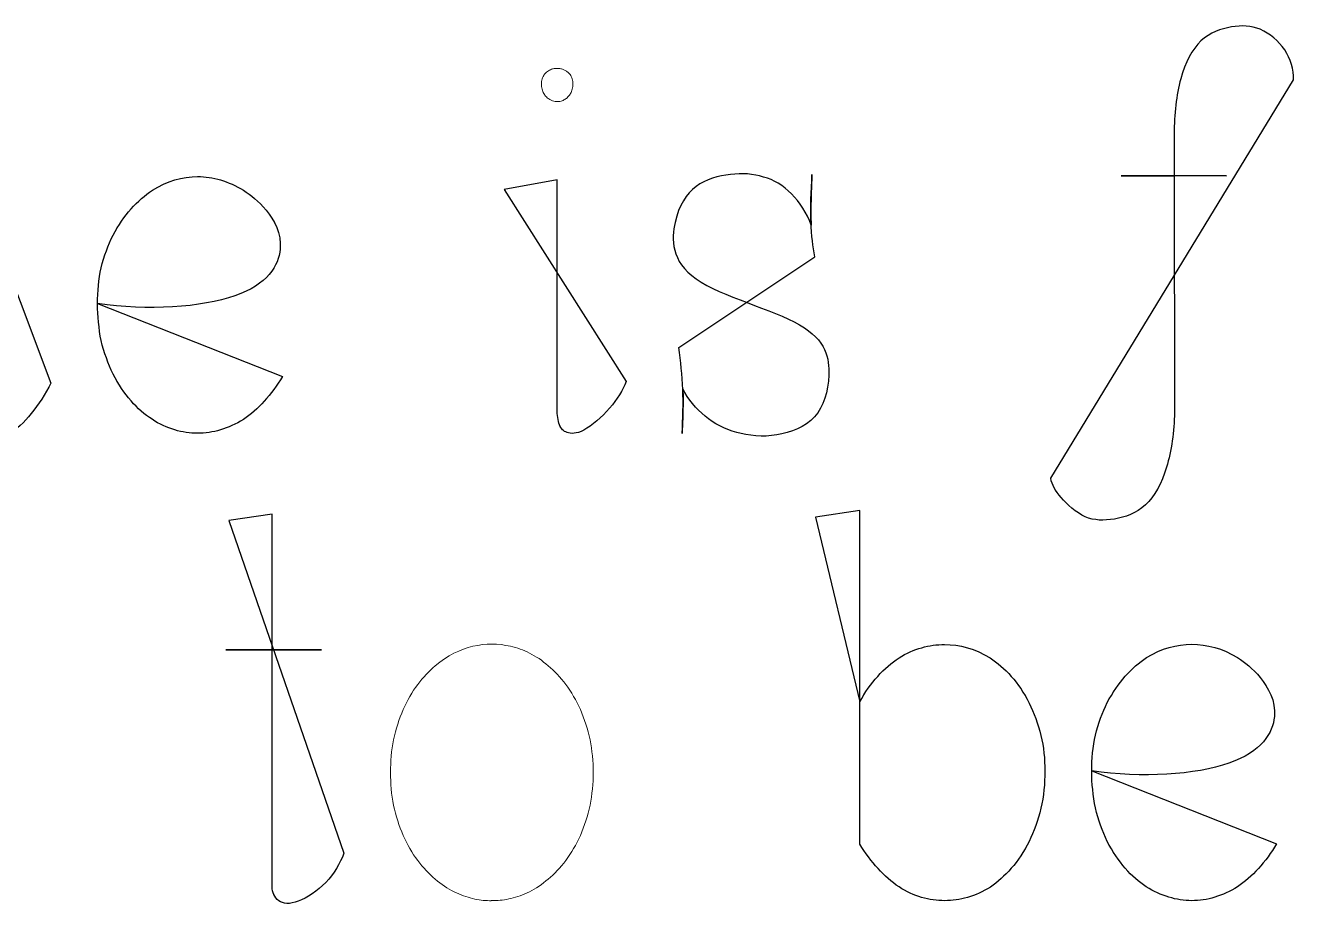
# Model space of a CAD drawing. Header units: centimetres. Extents: x -9.8 to 9.8, y -7.2 to 7.2.
# Drawn here: x -8.571 to -7.653, y 6.584 to 7.221 of the extents above; entities that cross this region are included whole.
import ezdxf

# ---------------------------------------------------------------- set-up
doc = ezdxf.new("R2010")
doc.units = ezdxf.units.CM
doc.header["$MEASUREMENT"] = 0
doc.layers.add('Layer 1', color=7, linetype='Continuous')

msp = doc.modelspace()

# ---------------------------------------------------------------- linework, layer by layer
at = {"layer": 'Layer 1', "color": 7}
for points, knots in [([(-7.82878, 6.89289), (-7.82783, 6.88794), (-7.82555, 6.88395), (-7.82116, 6.879), (-7.82116, 6.879), (-7.81698, 6.87384), (-7.8105, 6.86813), (-7.80383, 6.86508), (-7.80383, 6.86508), (-7.79716, 6.86222), (-7.79031, 6.86222), (-7.78269, 6.86336), (-7.78269, 6.86336), (-7.77488, 6.86471), (-7.76668, 6.86754), (-7.7602, 6.87365), (-7.7602, 6.87365), (-7.75353, 6.87955), (-7.74858, 6.88926), (-7.74496, 6.9009), (-7.74496, 6.9009), (-7.74134, 6.91273), (-7.73924, 6.9268), (-7.73924, 6.94072), (-7.73924, 6.94072), (-7.73924, 6.94072), (-7.73943, 7.1118), (-7.73943, 7.1118), (-7.73943, 7.1118), (-7.73943, 7.1118), (-7.77772, 7.1118), (-7.77772, 7.1118), (-7.77772, 7.1118), (-7.77772, 7.1118), (-7.70152, 7.1118), (-7.70152, 7.1118), (-7.70152, 7.1118), (-7.70152, 7.1118), (-7.73943, 7.11199), (-7.73943, 7.11199), (-7.73943, 7.11199), (-7.73943, 7.11199), (-7.73943, 7.14207), (-7.73943, 7.14207), (-7.73943, 7.14207), (-7.73943, 7.15617), (-7.7379, 7.17027), (-7.73467, 7.18189), (-7.73467, 7.18189), (-7.73123, 7.19372), (-7.72647, 7.20324), (-7.72001, 7.20933), (-7.72001, 7.20933), (-7.71353, 7.21542), (-7.70554, 7.21809), (-7.69792, 7.21944), (-7.69792, 7.21944), (-7.69049, 7.22058), (-7.68382, 7.22058), (-7.67715, 7.21772), (-7.67715, 7.21772), (-7.6703, 7.21468), (-7.66381, 7.20933), (-7.65942, 7.20285), (-7.65942, 7.20285), (-7.65503, 7.19618), (-7.65294, 7.18875), (-7.65294, 7.18113), (-7.65294, 7.18113), (-7.65294, 7.18113), (-7.82878, 6.89289), (-7.82878, 6.89289)], [0, 0, 0, 0, 0.052632, 0.052632, 0.052632, 0.052632, 0.105263, 0.105263, 0.105263, 0.105263, 0.157895, 0.157895, 0.157895, 0.157895, 0.210526, 0.210526, 0.210526, 0.210526, 0.263158, 0.263158, 0.263158, 0.263158, 0.315789, 0.315789, 0.315789, 0.315789, 0.368421, 0.368421, 0.368421, 0.368421, 0.421053, 0.421053, 0.421053, 0.421053, 0.473684, 0.473684, 0.473684, 0.473684, 0.526316, 0.526316, 0.526316, 0.526316, 0.578947, 0.578947, 0.578947, 0.578947, 0.631579, 0.631579, 0.631579, 0.631579, 0.684211, 0.684211, 0.684211, 0.684211, 0.736842, 0.736842, 0.736842, 0.736842, 0.789474, 0.789474, 0.789474, 0.789474, 0.842105, 0.842105, 0.842105, 0.842105, 0.894737, 0.894737, 0.894737, 0.894737, 1, 1, 1, 1]), ([(-8.64224, 7.19999), (-8.64224, 7.19999), (-8.60261, 7.20684), (-8.60261, 7.20684), (-8.60261, 7.20684), (-8.60261, 7.20684), (-8.60242, 6.9371), (-8.60242, 6.9371), (-8.60242, 6.9371), (-8.60242, 6.9331), (-8.60165, 6.92853), (-8.59784, 6.92607), (-8.59784, 6.92607), (-8.59422, 6.92358), (-8.58871, 6.92303), (-8.58297, 6.92551), (-8.58297, 6.92551), (-8.57725, 6.928), (-8.57191, 6.93332), (-8.56659, 6.9398), (-8.56659, 6.9398), (-8.56143, 6.94628), (-8.55648, 6.95372), (-8.55249, 6.96171), (-8.55249, 6.96171), (-8.55249, 6.96171), (-8.64224, 7.19999), (-8.64224, 7.19999)], [0, 0, 0, 0, 0.125, 0.125, 0.125, 0.125, 0.25, 0.25, 0.25, 0.25, 0.375, 0.375, 0.375, 0.375, 0.5, 0.5, 0.5, 0.5, 0.625, 0.625, 0.625, 0.625, 0.75, 0.75, 0.75, 0.75, 1, 1, 1, 1]), ([(-8.5186, 7.01938), (-8.48259, 7.01385), (-8.44317, 7.01652), (-8.41935, 7.02491), (-8.41935, 7.02491), (-8.39554, 7.03311), (-8.38755, 7.04682), (-8.38657, 7.05862), (-8.38657, 7.05862), (-8.38525, 7.07024), (-8.39096, 7.07976), (-8.39668, 7.0868), (-8.39668, 7.0868), (-8.40221, 7.09365), (-8.40774, 7.09786), (-8.41306, 7.10127), (-8.41306, 7.10127), (-8.42409, 7.10794), (-8.43515, 7.11117), (-8.44621, 7.11117), (-8.44621, 7.11117), (-8.45706, 7.11117), (-8.4683, 7.10794), (-8.47899, 7.10127), (-8.47899, 7.10127), (-8.48452, 7.09765), (-8.48947, 7.09328), (-8.49442, 7.08775), (-8.49442, 7.08775), (-8.49918, 7.08241), (-8.50357, 7.07595), (-8.50738, 7.06889), (-8.50738, 7.06889), (-8.511, 7.06167), (-8.51386, 7.05365), (-8.51614, 7.04508), (-8.51614, 7.04508), (-8.51786, 7.03688), (-8.51863, 7.02812), (-8.51863, 7.01918), (-8.51863, 7.01918), (-8.51863, 7.01024), (-8.51768, 7.00127), (-8.51614, 6.99251), (-8.51614, 6.99251), (-8.51386, 6.98394), (-8.51101, 6.97574), (-8.50738, 6.96833), (-8.50738, 6.96833), (-8.50357, 6.9609), (-8.49918, 6.95441), (-8.49442, 6.94891), (-8.49442, 6.94891), (-8.48966, 6.94338), (-8.48452, 6.93899), (-8.47918, 6.93557), (-8.47918, 6.93557), (-8.47405, 6.93195), (-8.46833, 6.92967), (-8.4628, 6.92795), (-8.4628, 6.92795), (-8.45727, 6.92623), (-8.45174, 6.92546), (-8.44624, 6.92546), (-8.44624, 6.92546), (-8.43521, 6.92546), (-8.42415, 6.92869), (-8.41309, 6.93554), (-8.41309, 6.93554), (-8.40775, 6.93898), (-8.4028, 6.94353), (-8.39804, 6.94869), (-8.39804, 6.94869), (-8.39328, 6.95403), (-8.3887, 6.96012), (-8.38489, 6.9666), (-8.38489, 6.9666), (-8.38489, 6.9666), (-8.5186, 7.01938), (-8.5186, 7.01938)], [0, 0, 0, 0, 0.047619, 0.047619, 0.047619, 0.047619, 0.095238, 0.095238, 0.095238, 0.095238, 0.142857, 0.142857, 0.142857, 0.142857, 0.190476, 0.190476, 0.190476, 0.190476, 0.238095, 0.238095, 0.238095, 0.238095, 0.285714, 0.285714, 0.285714, 0.285714, 0.333333, 0.333333, 0.333333, 0.333333, 0.380952, 0.380952, 0.380952, 0.380952, 0.428571, 0.428571, 0.428571, 0.428571, 0.47619, 0.47619, 0.47619, 0.47619, 0.52381, 0.52381, 0.52381, 0.52381, 0.571429, 0.571429, 0.571429, 0.571429, 0.619048, 0.619048, 0.619048, 0.619048, 0.666667, 0.666667, 0.666667, 0.666667, 0.714286, 0.714286, 0.714286, 0.714286, 0.761905, 0.761905, 0.761905, 0.761905, 0.809524, 0.809524, 0.809524, 0.809524, 0.857143, 0.857143, 0.857143, 0.857143, 0.904762, 0.904762, 0.904762, 0.904762, 1, 1, 1, 1]), ([(-8.22447, 7.10188), (-8.22447, 7.10188), (-8.186, 7.10873), (-8.186, 7.10873), (-8.186, 7.10873), (-8.186, 7.10873), (-8.186, 6.94299), (-8.186, 6.94299), (-8.186, 6.94299), (-8.186, 6.93881), (-8.18544, 6.9346), (-8.18428, 6.93156), (-8.18428, 6.93156), (-8.18312, 6.92852), (-8.18142, 6.92698), (-8.17875, 6.92603), (-8.17875, 6.92603), (-8.17608, 6.92508), (-8.17208, 6.92489), (-8.16674, 6.92775), (-8.16674, 6.92775), (-8.16102, 6.931), (-8.15359, 6.93728), (-8.14806, 6.94357), (-8.14806, 6.94357), (-8.14253, 6.95005), (-8.13853, 6.95632), (-8.13607, 6.96299), (-8.13607, 6.96299), (-8.13607, 6.96299), (-8.22447, 7.10188), (-8.22447, 7.10188)], [0, 0, 0, 0, 0.111111, 0.111111, 0.111111, 0.111111, 0.222222, 0.222222, 0.222222, 0.222222, 0.333333, 0.333333, 0.333333, 0.333333, 0.444444, 0.444444, 0.444444, 0.444444, 0.555556, 0.555556, 0.555556, 0.555556, 0.666667, 0.666667, 0.666667, 0.666667, 0.777778, 0.777778, 0.777778, 0.777778, 1, 1, 1, 1]), ([(-8.09797, 6.98758), (-8.09665, 6.97747), (-8.09548, 6.96758), (-8.09511, 6.9571), (-8.09511, 6.9571), (-8.09453, 6.94699), (-8.09511, 6.93614), (-8.09548, 6.9253), (-8.09548, 6.9253), (-8.09529, 6.93273), (-8.0949, 6.93996), (-8.0949, 6.9453), (-8.0949, 6.9453), (-8.09471, 6.95083), (-8.0949, 6.95424), (-8.09509, 6.95768), (-8.09509, 6.95768), (-8.09109, 6.95006), (-8.08538, 6.94321), (-8.0789, 6.93786), (-8.0789, 6.93786), (-8.07223, 6.93233), (-8.0648, 6.92852), (-8.05604, 6.92606), (-8.05604, 6.92606), (-8.04747, 6.92378), (-8.03718, 6.92244), (-8.02709, 6.92434), (-8.02709, 6.92434), (-8.01698, 6.92587), (-8.00651, 6.92987), (-7.99965, 6.9373), (-7.99965, 6.9373), (-7.99298, 6.94492), (-7.98994, 6.95558), (-7.98936, 6.96759), (-7.98936, 6.96759), (-7.98899, 6.9796), (-7.99108, 6.99273), (-8.0105, 7.00397), (-8.0105, 7.00397), (-8.03011, 7.01521), (-8.06707, 7.02434), (-8.08538, 7.03712), (-8.08538, 7.03712), (-8.10369, 7.0499), (-8.10348, 7.06607), (-8.10062, 7.07808), (-8.10062, 7.07808), (-8.09776, 7.09046), (-8.09263, 7.09866), (-8.08538, 7.10398), (-8.08538, 7.10398), (-8.07853, 7.1093), (-8.06919, 7.11179), (-8.06061, 7.11274), (-8.06061, 7.11274), (-8.05204, 7.11369), (-8.04405, 7.11332), (-8.03661, 7.11083), (-8.03661, 7.11083), (-8.02918, 7.10892), (-8.02232, 7.10474), (-8.01642, 7.09863), (-8.01642, 7.09863), (-8.01052, 7.09273), (-8.00539, 7.08471), (-8.00213, 7.07614), (-8.00213, 7.07614), (-8.00232, 7.07958), (-8.0025, 7.08281), (-8.00232, 7.08889), (-8.00232, 7.08889), (-8.00232, 7.09498), (-8.00195, 7.10394), (-8.00155, 7.1127), (-8.00155, 7.1127), (-8.00211, 7.1005), (-8.00269, 7.08831), (-8.00232, 7.07841), (-8.00232, 7.07841), (-8.00195, 7.0683), (-8.00079, 7.06068), (-7.99946, 7.05306), (-7.99946, 7.05306), (-7.99946, 7.05306), (-8.09797, 6.98758), (-8.09797, 6.98758)], [0, 0, 0, 0, 0.043478, 0.043478, 0.043478, 0.043478, 0.086957, 0.086957, 0.086957, 0.086957, 0.130435, 0.130435, 0.130435, 0.130435, 0.173913, 0.173913, 0.173913, 0.173913, 0.217391, 0.217391, 0.217391, 0.217391, 0.26087, 0.26087, 0.26087, 0.26087, 0.304348, 0.304348, 0.304348, 0.304348, 0.347826, 0.347826, 0.347826, 0.347826, 0.391304, 0.391304, 0.391304, 0.391304, 0.434783, 0.434783, 0.434783, 0.434783, 0.478261, 0.478261, 0.478261, 0.478261, 0.521739, 0.521739, 0.521739, 0.521739, 0.565217, 0.565217, 0.565217, 0.565217, 0.608696, 0.608696, 0.608696, 0.608696, 0.652174, 0.652174, 0.652174, 0.652174, 0.695652, 0.695652, 0.695652, 0.695652, 0.73913, 0.73913, 0.73913, 0.73913, 0.782609, 0.782609, 0.782609, 0.782609, 0.826087, 0.826087, 0.826087, 0.826087, 0.869565, 0.869565, 0.869565, 0.869565, 0.913043, 0.913043, 0.913043, 0.913043, 1, 1, 1, 1]), ([(-8.22447, 7.10188), (-8.22447, 7.10188), (-8.22447, 7.10188), (-8.22447, 7.10188), (-8.22447, 7.10188), (-8.22447, 7.10188), (-8.22447, 7.10188), (-8.22447, 7.10188)], [0, 0, 0, 0, 0.333333, 0.333333, 0.333333, 0.333333, 1, 1, 1, 1]), ([(-8.5186, 7.01938), (-8.5186, 7.01938), (-8.5186, 7.01938), (-8.5186, 7.01938), (-8.5186, 7.01938), (-8.5186, 7.01938), (-8.5186, 7.01938), (-8.5186, 7.01938)], [0, 0, 0, 0, 0.333333, 0.333333, 0.333333, 0.333333, 1, 1, 1, 1]), ([(-8.09797, 6.98758), (-8.09797, 6.98758), (-8.09797, 6.98758), (-8.09797, 6.98758), (-8.09797, 6.98758), (-8.09797, 6.98758), (-8.09797, 6.98758), (-8.09797, 6.98758)], [0, 0, 0, 0, 0.333333, 0.333333, 0.333333, 0.333333, 1, 1, 1, 1]), ([(-7.82878, 6.89289), (-7.82878, 6.89289), (-7.82878, 6.89289), (-7.82878, 6.89289), (-7.82878, 6.89289), (-7.82878, 6.89289), (-7.82878, 6.89289), (-7.82878, 6.89289)], [0, 0, 0, 0, 0.333333, 0.333333, 0.333333, 0.333333, 1, 1, 1, 1]), ([(-8.42354, 6.86241), (-8.42354, 6.86241), (-8.39229, 6.86699), (-8.39229, 6.86699), (-8.39229, 6.86699), (-8.39229, 6.86699), (-8.39229, 6.76888), (-8.39229, 6.76888), (-8.39229, 6.76888), (-8.39229, 6.76888), (-8.35647, 6.76888), (-8.35647, 6.76888), (-8.35647, 6.76888), (-8.35647, 6.76888), (-8.42582, 6.76888), (-8.42582, 6.76888), (-8.42582, 6.76888), (-8.42582, 6.76888), (-8.39229, 6.76888), (-8.39229, 6.76888), (-8.39229, 6.76888), (-8.39229, 6.76888), (-8.39229, 6.59724), (-8.39229, 6.59724), (-8.39229, 6.59724), (-8.39229, 6.59343), (-8.39076, 6.58962), (-8.38753, 6.58732), (-8.38753, 6.58732), (-8.3843, 6.58504), (-8.37954, 6.58446), (-8.37343, 6.58695), (-8.37343, 6.58695), (-8.36713, 6.58923), (-8.35951, 6.59438), (-8.35343, 6.60047), (-8.35343, 6.60047), (-8.34734, 6.60677), (-8.34332, 6.61399), (-8.34028, 6.6218), (-8.34028, 6.6218), (-8.34028, 6.6218), (-8.42354, 6.86241), (-8.42354, 6.86241)], [0, 0, 0, 0, 0.083333, 0.083333, 0.083333, 0.083333, 0.166667, 0.166667, 0.166667, 0.166667, 0.25, 0.25, 0.25, 0.25, 0.333333, 0.333333, 0.333333, 0.333333, 0.416667, 0.416667, 0.416667, 0.416667, 0.5, 0.5, 0.5, 0.5, 0.583333, 0.583333, 0.583333, 0.583333, 0.666667, 0.666667, 0.666667, 0.666667, 0.75, 0.75, 0.75, 0.75, 0.833333, 0.833333, 0.833333, 0.833333, 1, 1, 1, 1]), ([(-7.9991, 6.86489), (-7.9991, 6.86489), (-7.9669, 6.86965), (-7.9669, 6.86965), (-7.9669, 6.86965), (-7.9669, 6.86965), (-7.9669, 6.6283), (-7.9669, 6.6283), (-7.9669, 6.6283), (-7.96309, 6.62182), (-7.95851, 6.61573), (-7.95375, 6.61057), (-7.95375, 6.61057), (-7.94899, 6.60544), (-7.94404, 6.60086), (-7.93851, 6.59723), (-7.93851, 6.59723), (-7.92785, 6.59038), (-7.9166, 6.58731), (-7.90554, 6.58731), (-7.90554, 6.58731), (-7.90001, 6.58731), (-7.89451, 6.58808), (-7.88898, 6.58959), (-7.88898, 6.58959), (-7.88326, 6.59131), (-7.87795, 6.59377), (-7.87242, 6.59721), (-7.87242, 6.59721), (-7.86726, 6.60083), (-7.86213, 6.6052), (-7.85737, 6.61073), (-7.85737, 6.61073), (-7.85242, 6.61607), (-7.84822, 6.62274), (-7.84441, 6.63015), (-7.84441, 6.63015), (-7.84079, 6.6374), (-7.83793, 6.64558), (-7.83584, 6.65415), (-7.83584, 6.65415), (-7.83393, 6.66291), (-7.83298, 6.67185), (-7.83298, 6.68101), (-7.83298, 6.68101), (-7.83298, 6.68977), (-7.83393, 6.69855), (-7.83584, 6.70691), (-7.83584, 6.70691), (-7.83793, 6.71511), (-7.84079, 6.72329), (-7.84441, 6.73033), (-7.84441, 6.73033), (-7.84822, 6.73776), (-7.8524, 6.74425), (-7.85737, 6.74957), (-7.85737, 6.74957), (-7.86213, 6.7551), (-7.86727, 6.75947), (-7.87261, 6.76291), (-7.87261, 6.76291), (-7.88346, 6.76976), (-7.8947, 6.77262), (-7.90558, 6.77262), (-7.90558, 6.77262), (-7.91111, 6.77262), (-7.91664, 6.77204), (-7.92214, 6.77034), (-7.92214, 6.77034), (-7.92767, 6.76881), (-7.93317, 6.76634), (-7.93852, 6.76291), (-7.93852, 6.76291), (-7.94386, 6.75947), (-7.949, 6.7551), (-7.95395, 6.74957), (-7.95395, 6.74957), (-7.95871, 6.74444), (-7.96329, 6.73795), (-7.96691, 6.7311), (-7.96691, 6.7311), (-7.96691, 6.7311), (-7.9991, 6.86489), (-7.9991, 6.86489)], [0, 0, 0, 0, 0.045455, 0.045455, 0.045455, 0.045455, 0.090909, 0.090909, 0.090909, 0.090909, 0.136364, 0.136364, 0.136364, 0.136364, 0.181818, 0.181818, 0.181818, 0.181818, 0.227273, 0.227273, 0.227273, 0.227273, 0.272727, 0.272727, 0.272727, 0.272727, 0.318182, 0.318182, 0.318182, 0.318182, 0.363636, 0.363636, 0.363636, 0.363636, 0.409091, 0.409091, 0.409091, 0.409091, 0.454545, 0.454545, 0.454545, 0.454545, 0.5, 0.5, 0.5, 0.5, 0.545455, 0.545455, 0.545455, 0.545455, 0.590909, 0.590909, 0.590909, 0.590909, 0.636364, 0.636364, 0.636364, 0.636364, 0.681818, 0.681818, 0.681818, 0.681818, 0.727273, 0.727273, 0.727273, 0.727273, 0.772727, 0.772727, 0.772727, 0.772727, 0.818182, 0.818182, 0.818182, 0.818182, 0.863636, 0.863636, 0.863636, 0.863636, 0.909091, 0.909091, 0.909091, 0.909091, 1, 1, 1, 1]), ([(-8.42354, 6.86241), (-8.42354, 6.86241), (-8.42354, 6.86241), (-8.42354, 6.86241), (-8.42354, 6.86241), (-8.42354, 6.86241), (-8.42354, 6.86241), (-8.42354, 6.86241)], [0, 0, 0, 0, 0.333333, 0.333333, 0.333333, 0.333333, 1, 1, 1, 1]), ([(-7.9991, 6.86489), (-7.9991, 6.86489), (-7.9991, 6.86489), (-7.9991, 6.86489), (-7.9991, 6.86489), (-7.9991, 6.86489), (-7.9991, 6.86489), (-7.9991, 6.86489)], [0, 0, 0, 0, 0.333333, 0.333333, 0.333333, 0.333333, 1, 1, 1, 1]), ([(-7.79907, 6.68125), (-7.76306, 6.67572), (-7.72345, 6.67839), (-7.69982, 6.68678), (-7.69982, 6.68678), (-7.67601, 6.69498), (-7.66802, 6.70869), (-7.66685, 6.72049), (-7.66685, 6.72049), (-7.66571, 6.73211), (-7.67143, 6.74163), (-7.67714, 6.74869), (-7.67714, 6.74869), (-7.68267, 6.75554), (-7.6882, 6.75972), (-7.69352, 6.76316), (-7.69352, 6.76316), (-7.70458, 6.76983), (-7.71561, 6.77287), (-7.72667, 6.77287), (-7.72667, 6.77287), (-7.73752, 6.77287), (-7.74876, 6.76983), (-7.75943, 6.76316), (-7.75943, 6.76316), (-7.76477, 6.75954), (-7.76991, 6.75517), (-7.77486, 6.74964), (-7.77486, 6.74964), (-7.77962, 6.7443), (-7.78401, 6.73781), (-7.78782, 6.73059), (-7.78782, 6.73059), (-7.79144, 6.72355), (-7.7943, 6.71554), (-7.79639, 6.70696), (-7.79639, 6.70696), (-7.7983, 6.69876), (-7.79906, 6.69), (-7.79906, 6.68106), (-7.79906, 6.68106), (-7.79906, 6.67212), (-7.79811, 6.66315), (-7.79639, 6.65439), (-7.79639, 6.65439), (-7.7943, 6.64582), (-7.79144, 6.63762), (-7.78782, 6.63018), (-7.78782, 6.63018), (-7.78401, 6.62275), (-7.77962, 6.61626), (-7.77486, 6.61076), (-7.77486, 6.61076), (-7.7701, 6.60526), (-7.76496, 6.60084), (-7.75962, 6.59742), (-7.75962, 6.59742), (-7.75428, 6.5938), (-7.74877, 6.59152), (-7.74324, 6.5898), (-7.74324, 6.5898), (-7.73771, 6.58827), (-7.73218, 6.58731), (-7.72668, 6.58731), (-7.72668, 6.58731), (-7.71562, 6.58731), (-7.70438, 6.59056), (-7.69353, 6.59742), (-7.69353, 6.59742), (-7.68821, 6.60083), (-7.68324, 6.60541), (-7.67848, 6.61057), (-7.67848, 6.61057), (-7.67353, 6.61591), (-7.66914, 6.622), (-7.66533, 6.62848), (-7.66533, 6.62848), (-7.66533, 6.62848), (-7.79907, 6.68125), (-7.79907, 6.68125)], [0, 0, 0, 0, 0.047619, 0.047619, 0.047619, 0.047619, 0.095238, 0.095238, 0.095238, 0.095238, 0.142857, 0.142857, 0.142857, 0.142857, 0.190476, 0.190476, 0.190476, 0.190476, 0.238095, 0.238095, 0.238095, 0.238095, 0.285714, 0.285714, 0.285714, 0.285714, 0.333333, 0.333333, 0.333333, 0.333333, 0.380952, 0.380952, 0.380952, 0.380952, 0.428571, 0.428571, 0.428571, 0.428571, 0.47619, 0.47619, 0.47619, 0.47619, 0.52381, 0.52381, 0.52381, 0.52381, 0.571429, 0.571429, 0.571429, 0.571429, 0.619048, 0.619048, 0.619048, 0.619048, 0.666667, 0.666667, 0.666667, 0.666667, 0.714286, 0.714286, 0.714286, 0.714286, 0.761905, 0.761905, 0.761905, 0.761905, 0.809524, 0.809524, 0.809524, 0.809524, 0.857143, 0.857143, 0.857143, 0.857143, 0.904762, 0.904762, 0.904762, 0.904762, 1, 1, 1, 1]), ([(-7.79907, 6.68125), (-7.79907, 6.68125), (-7.79907, 6.68125), (-7.79907, 6.68125), (-7.79907, 6.68125), (-7.79907, 6.68125), (-7.79907, 6.68125), (-7.79907, 6.68125)], [0, 0, 0, 0, 0.333333, 0.333333, 0.333333, 0.333333, 1, 1, 1, 1])]:
    msp.add_open_spline(points, degree=3, knots=knots, dxfattribs=at)
at = {"layer": 'Layer 1', "color": 9, "lineweight": 0}
for points, knots in [([(-7.82878, 6.89289), (-7.82783, 6.88794), (-7.82555, 6.88395), (-7.82116, 6.879), (-7.82116, 6.879), (-7.81698, 6.87384), (-7.8105, 6.86813), (-7.80383, 6.86508), (-7.80383, 6.86508), (-7.79716, 6.86222), (-7.79031, 6.86222), (-7.78269, 6.86336), (-7.78269, 6.86336), (-7.77488, 6.86471), (-7.76668, 6.86754), (-7.7602, 6.87365), (-7.7602, 6.87365), (-7.75353, 6.87955), (-7.74858, 6.88926), (-7.74496, 6.9009), (-7.74496, 6.9009), (-7.74134, 6.91273), (-7.73924, 6.9268), (-7.73924, 6.94072), (-7.73924, 6.94072), (-7.73924, 6.94072), (-7.73943, 7.1118), (-7.73943, 7.1118), (-7.73943, 7.1118), (-7.73943, 7.1118), (-7.77772, 7.1118), (-7.77772, 7.1118), (-7.77772, 7.1118), (-7.77772, 7.1118), (-7.70152, 7.1118), (-7.70152, 7.1118), (-7.70152, 7.1118), (-7.70152, 7.1118), (-7.73943, 7.11199), (-7.73943, 7.11199), (-7.73943, 7.11199), (-7.73943, 7.11199), (-7.73943, 7.14207), (-7.73943, 7.14207), (-7.73943, 7.14207), (-7.73943, 7.15617), (-7.7379, 7.17027), (-7.73467, 7.18189), (-7.73467, 7.18189), (-7.73123, 7.19372), (-7.72647, 7.20324), (-7.72001, 7.20933), (-7.72001, 7.20933), (-7.71353, 7.21542), (-7.70554, 7.21809), (-7.69792, 7.21944), (-7.69792, 7.21944), (-7.69049, 7.22058), (-7.68382, 7.22058), (-7.67715, 7.21772), (-7.67715, 7.21772), (-7.6703, 7.21468), (-7.66381, 7.20933), (-7.65942, 7.20285), (-7.65942, 7.20285), (-7.65503, 7.19618), (-7.65294, 7.18875), (-7.65294, 7.18113)], [0, 0, 0, 0, 0.055556, 0.055556, 0.055556, 0.055556, 0.111111, 0.111111, 0.111111, 0.111111, 0.166667, 0.166667, 0.166667, 0.166667, 0.222222, 0.222222, 0.222222, 0.222222, 0.277778, 0.277778, 0.277778, 0.277778, 0.333333, 0.333333, 0.333333, 0.333333, 0.388889, 0.388889, 0.388889, 0.388889, 0.444444, 0.444444, 0.444444, 0.444444, 0.5, 0.5, 0.5, 0.5, 0.555556, 0.555556, 0.555556, 0.555556, 0.611111, 0.611111, 0.611111, 0.611111, 0.666667, 0.666667, 0.666667, 0.666667, 0.722222, 0.722222, 0.722222, 0.722222, 0.777778, 0.777778, 0.777778, 0.777778, 0.833333, 0.833333, 0.833333, 0.833333, 0.888889, 0.888889, 0.888889, 0.888889, 1, 1, 1, 1]), ([(-8.64224, 7.19999), (-8.64224, 7.19999), (-8.60261, 7.20684), (-8.60261, 7.20684), (-8.60261, 7.20684), (-8.60261, 7.20684), (-8.60242, 6.9371), (-8.60242, 6.9371), (-8.60242, 6.9371), (-8.60242, 6.9331), (-8.60165, 6.92853), (-8.59784, 6.92607), (-8.59784, 6.92607), (-8.59422, 6.92358), (-8.58871, 6.92303), (-8.58297, 6.92551), (-8.58297, 6.92551), (-8.57725, 6.928), (-8.57191, 6.93332), (-8.56659, 6.9398), (-8.56659, 6.9398), (-8.56143, 6.94628), (-8.55648, 6.95372), (-8.55249, 6.96171)], [0, 0, 0, 0, 0.142857, 0.142857, 0.142857, 0.142857, 0.285714, 0.285714, 0.285714, 0.285714, 0.428571, 0.428571, 0.428571, 0.428571, 0.571429, 0.571429, 0.571429, 0.571429, 0.714286, 0.714286, 0.714286, 0.714286, 1, 1, 1, 1]), ([(-8.5186, 7.01938), (-8.48259, 7.01385), (-8.44317, 7.01652), (-8.41935, 7.02491), (-8.41935, 7.02491), (-8.39554, 7.03311), (-8.38755, 7.04682), (-8.38657, 7.05862), (-8.38657, 7.05862), (-8.38525, 7.07024), (-8.39096, 7.07976), (-8.39668, 7.0868), (-8.39668, 7.0868), (-8.40221, 7.09365), (-8.40774, 7.09786), (-8.41306, 7.10127), (-8.41306, 7.10127), (-8.42409, 7.10794), (-8.43515, 7.11117), (-8.44621, 7.11117), (-8.44621, 7.11117), (-8.45706, 7.11117), (-8.4683, 7.10794), (-8.47899, 7.10127), (-8.47899, 7.10127), (-8.48452, 7.09765), (-8.48947, 7.09328), (-8.49442, 7.08775), (-8.49442, 7.08775), (-8.49918, 7.08241), (-8.50357, 7.07595), (-8.50738, 7.06889), (-8.50738, 7.06889), (-8.511, 7.06167), (-8.51386, 7.05365), (-8.51614, 7.04508), (-8.51614, 7.04508), (-8.51786, 7.03688), (-8.51863, 7.02812), (-8.51863, 7.01918), (-8.51863, 7.01918), (-8.51863, 7.01024), (-8.51768, 7.00127), (-8.51614, 6.99251), (-8.51614, 6.99251), (-8.51386, 6.98394), (-8.51101, 6.97574), (-8.50738, 6.96833), (-8.50738, 6.96833), (-8.50357, 6.9609), (-8.49918, 6.95441), (-8.49442, 6.94891), (-8.49442, 6.94891), (-8.48966, 6.94338), (-8.48452, 6.93899), (-8.47918, 6.93557), (-8.47918, 6.93557), (-8.47405, 6.93195), (-8.46833, 6.92967), (-8.4628, 6.92795), (-8.4628, 6.92795), (-8.45727, 6.92623), (-8.45174, 6.92546), (-8.44624, 6.92546), (-8.44624, 6.92546), (-8.43521, 6.92546), (-8.42415, 6.92869), (-8.41309, 6.93554), (-8.41309, 6.93554), (-8.40775, 6.93898), (-8.4028, 6.94353), (-8.39804, 6.94869), (-8.39804, 6.94869), (-8.39328, 6.95403), (-8.3887, 6.96012), (-8.38489, 6.9666)], [0, 0, 0, 0, 0.05, 0.05, 0.05, 0.05, 0.1, 0.1, 0.1, 0.1, 0.15, 0.15, 0.15, 0.15, 0.2, 0.2, 0.2, 0.2, 0.25, 0.25, 0.25, 0.25, 0.3, 0.3, 0.3, 0.3, 0.35, 0.35, 0.35, 0.35, 0.4, 0.4, 0.4, 0.4, 0.45, 0.45, 0.45, 0.45, 0.5, 0.5, 0.5, 0.5, 0.55, 0.55, 0.55, 0.55, 0.6, 0.6, 0.6, 0.6, 0.65, 0.65, 0.65, 0.65, 0.7, 0.7, 0.7, 0.7, 0.75, 0.75, 0.75, 0.75, 0.8, 0.8, 0.8, 0.8, 0.85, 0.85, 0.85, 0.85, 0.9, 0.9, 0.9, 0.9, 1, 1, 1, 1]), ([(-8.22447, 7.10188), (-8.22447, 7.10188), (-8.186, 7.10873), (-8.186, 7.10873), (-8.186, 7.10873), (-8.186, 7.10873), (-8.186, 6.94299), (-8.186, 6.94299), (-8.186, 6.94299), (-8.186, 6.93881), (-8.18544, 6.9346), (-8.18428, 6.93156), (-8.18428, 6.93156), (-8.18312, 6.92852), (-8.18142, 6.92698), (-8.17875, 6.92603), (-8.17875, 6.92603), (-8.17608, 6.92508), (-8.17208, 6.92489), (-8.16674, 6.92775), (-8.16674, 6.92775), (-8.16102, 6.931), (-8.15359, 6.93728), (-8.14806, 6.94357), (-8.14806, 6.94357), (-8.14253, 6.95005), (-8.13853, 6.95632), (-8.13607, 6.96299)], [0, 0, 0, 0, 0.125, 0.125, 0.125, 0.125, 0.25, 0.25, 0.25, 0.25, 0.375, 0.375, 0.375, 0.375, 0.5, 0.5, 0.5, 0.5, 0.625, 0.625, 0.625, 0.625, 0.75, 0.75, 0.75, 0.75, 1, 1, 1, 1]), ([(-8.09797, 6.98758), (-8.09665, 6.97747), (-8.09548, 6.96758), (-8.09511, 6.9571), (-8.09511, 6.9571), (-8.09453, 6.94699), (-8.09511, 6.93614), (-8.09548, 6.9253), (-8.09548, 6.9253), (-8.09529, 6.93273), (-8.0949, 6.93996), (-8.0949, 6.9453), (-8.0949, 6.9453), (-8.09471, 6.95083), (-8.0949, 6.95424), (-8.09509, 6.95768), (-8.09509, 6.95768), (-8.09109, 6.95006), (-8.08538, 6.94321), (-8.0789, 6.93786), (-8.0789, 6.93786), (-8.07223, 6.93233), (-8.0648, 6.92852), (-8.05604, 6.92606), (-8.05604, 6.92606), (-8.04747, 6.92378), (-8.03718, 6.92244), (-8.02709, 6.92434), (-8.02709, 6.92434), (-8.01698, 6.92587), (-8.00651, 6.92987), (-7.99965, 6.9373), (-7.99965, 6.9373), (-7.99298, 6.94492), (-7.98994, 6.95558), (-7.98936, 6.96759), (-7.98936, 6.96759), (-7.98899, 6.9796), (-7.99108, 6.99273), (-8.0105, 7.00397), (-8.0105, 7.00397), (-8.03011, 7.01521), (-8.06707, 7.02434), (-8.08538, 7.03712), (-8.08538, 7.03712), (-8.10369, 7.0499), (-8.10348, 7.06607), (-8.10062, 7.07808), (-8.10062, 7.07808), (-8.09776, 7.09046), (-8.09263, 7.09866), (-8.08538, 7.10398), (-8.08538, 7.10398), (-8.07853, 7.1093), (-8.06919, 7.11179), (-8.06061, 7.11274), (-8.06061, 7.11274), (-8.05204, 7.11369), (-8.04405, 7.11332), (-8.03661, 7.11083), (-8.03661, 7.11083), (-8.02918, 7.10892), (-8.02232, 7.10474), (-8.01642, 7.09863), (-8.01642, 7.09863), (-8.01052, 7.09273), (-8.00539, 7.08471), (-8.00213, 7.07614), (-8.00213, 7.07614), (-8.00232, 7.07958), (-8.0025, 7.08281), (-8.00232, 7.08889), (-8.00232, 7.08889), (-8.00232, 7.09498), (-8.00195, 7.10394), (-8.00155, 7.1127), (-8.00155, 7.1127), (-8.00211, 7.1005), (-8.00269, 7.08831), (-8.00232, 7.07841), (-8.00232, 7.07841), (-8.00195, 7.0683), (-8.00079, 7.06068), (-7.99946, 7.05306)], [0, 0, 0, 0, 0.045455, 0.045455, 0.045455, 0.045455, 0.090909, 0.090909, 0.090909, 0.090909, 0.136364, 0.136364, 0.136364, 0.136364, 0.181818, 0.181818, 0.181818, 0.181818, 0.227273, 0.227273, 0.227273, 0.227273, 0.272727, 0.272727, 0.272727, 0.272727, 0.318182, 0.318182, 0.318182, 0.318182, 0.363636, 0.363636, 0.363636, 0.363636, 0.409091, 0.409091, 0.409091, 0.409091, 0.454545, 0.454545, 0.454545, 0.454545, 0.5, 0.5, 0.5, 0.5, 0.545455, 0.545455, 0.545455, 0.545455, 0.590909, 0.590909, 0.590909, 0.590909, 0.636364, 0.636364, 0.636364, 0.636364, 0.681818, 0.681818, 0.681818, 0.681818, 0.727273, 0.727273, 0.727273, 0.727273, 0.772727, 0.772727, 0.772727, 0.772727, 0.818182, 0.818182, 0.818182, 0.818182, 0.863636, 0.863636, 0.863636, 0.863636, 0.909091, 0.909091, 0.909091, 0.909091, 1, 1, 1, 1]), ([(-8.22447, 7.10188), (-8.22447, 7.10188), (-8.22447, 7.10188), (-8.22447, 7.10188), (-8.22447, 7.10188), (-8.22447, 7.10188), (-8.22447, 7.10188), (-8.22447, 7.10188)], [0, 0, 0, 0, 0.333333, 0.333333, 0.333333, 0.333333, 1, 1, 1, 1]), ([(-8.5186, 7.01938), (-8.5186, 7.01938), (-8.5186, 7.01938), (-8.5186, 7.01938), (-8.5186, 7.01938), (-8.5186, 7.01938), (-8.5186, 7.01938), (-8.5186, 7.01938)], [0, 0, 0, 0, 0.333333, 0.333333, 0.333333, 0.333333, 1, 1, 1, 1]), ([(-8.09797, 6.98758), (-8.09797, 6.98758), (-8.09797, 6.98758), (-8.09797, 6.98758), (-8.09797, 6.98758), (-8.09797, 6.98758), (-8.09797, 6.98758), (-8.09797, 6.98758)], [0, 0, 0, 0, 0.333333, 0.333333, 0.333333, 0.333333, 1, 1, 1, 1]), ([(-7.82878, 6.89289), (-7.82878, 6.89289), (-7.82878, 6.89289), (-7.82878, 6.89289), (-7.82878, 6.89289), (-7.82878, 6.89289), (-7.82878, 6.89289), (-7.82878, 6.89289)], [0, 0, 0, 0, 0.333333, 0.333333, 0.333333, 0.333333, 1, 1, 1, 1]), ([(-8.42354, 6.86241), (-8.42354, 6.86241), (-8.39229, 6.86699), (-8.39229, 6.86699), (-8.39229, 6.86699), (-8.39229, 6.86699), (-8.39229, 6.76888), (-8.39229, 6.76888), (-8.39229, 6.76888), (-8.39229, 6.76888), (-8.35647, 6.76888), (-8.35647, 6.76888), (-8.35647, 6.76888), (-8.35647, 6.76888), (-8.42582, 6.76888), (-8.42582, 6.76888), (-8.42582, 6.76888), (-8.42582, 6.76888), (-8.39229, 6.76888), (-8.39229, 6.76888), (-8.39229, 6.76888), (-8.39229, 6.76888), (-8.39229, 6.59724), (-8.39229, 6.59724), (-8.39229, 6.59724), (-8.39229, 6.59343), (-8.39076, 6.58962), (-8.38753, 6.58732), (-8.38753, 6.58732), (-8.3843, 6.58504), (-8.37954, 6.58446), (-8.37343, 6.58695), (-8.37343, 6.58695), (-8.36713, 6.58923), (-8.35951, 6.59438), (-8.35343, 6.60047), (-8.35343, 6.60047), (-8.34734, 6.60677), (-8.34332, 6.61399), (-8.34028, 6.6218)], [0, 0, 0, 0, 0.090909, 0.090909, 0.090909, 0.090909, 0.181818, 0.181818, 0.181818, 0.181818, 0.272727, 0.272727, 0.272727, 0.272727, 0.363636, 0.363636, 0.363636, 0.363636, 0.454545, 0.454545, 0.454545, 0.454545, 0.545455, 0.545455, 0.545455, 0.545455, 0.636364, 0.636364, 0.636364, 0.636364, 0.727273, 0.727273, 0.727273, 0.727273, 0.818182, 0.818182, 0.818182, 0.818182, 1, 1, 1, 1]), ([(-7.9991, 6.86489), (-7.9991, 6.86489), (-7.9669, 6.86965), (-7.9669, 6.86965), (-7.9669, 6.86965), (-7.9669, 6.86965), (-7.9669, 6.6283), (-7.9669, 6.6283), (-7.9669, 6.6283), (-7.96309, 6.62182), (-7.95851, 6.61573), (-7.95375, 6.61057), (-7.95375, 6.61057), (-7.94899, 6.60544), (-7.94404, 6.60086), (-7.93851, 6.59723), (-7.93851, 6.59723), (-7.92785, 6.59038), (-7.9166, 6.58731), (-7.90554, 6.58731), (-7.90554, 6.58731), (-7.90001, 6.58731), (-7.89451, 6.58808), (-7.88898, 6.58959), (-7.88898, 6.58959), (-7.88326, 6.59131), (-7.87795, 6.59377), (-7.87242, 6.59721), (-7.87242, 6.59721), (-7.86726, 6.60083), (-7.86213, 6.6052), (-7.85737, 6.61073), (-7.85737, 6.61073), (-7.85242, 6.61607), (-7.84822, 6.62274), (-7.84441, 6.63015), (-7.84441, 6.63015), (-7.84079, 6.6374), (-7.83793, 6.64558), (-7.83584, 6.65415), (-7.83584, 6.65415), (-7.83393, 6.66291), (-7.83298, 6.67185), (-7.83298, 6.68101), (-7.83298, 6.68101), (-7.83298, 6.68977), (-7.83393, 6.69855), (-7.83584, 6.70691), (-7.83584, 6.70691), (-7.83793, 6.71511), (-7.84079, 6.72329), (-7.84441, 6.73033), (-7.84441, 6.73033), (-7.84822, 6.73776), (-7.8524, 6.74425), (-7.85737, 6.74957), (-7.85737, 6.74957), (-7.86213, 6.7551), (-7.86727, 6.75947), (-7.87261, 6.76291), (-7.87261, 6.76291), (-7.88346, 6.76976), (-7.8947, 6.77262), (-7.90558, 6.77262), (-7.90558, 6.77262), (-7.91111, 6.77262), (-7.91664, 6.77204), (-7.92214, 6.77034), (-7.92214, 6.77034), (-7.92767, 6.76881), (-7.93317, 6.76634), (-7.93852, 6.76291), (-7.93852, 6.76291), (-7.94386, 6.75947), (-7.949, 6.7551), (-7.95395, 6.74957), (-7.95395, 6.74957), (-7.95871, 6.74444), (-7.96329, 6.73795), (-7.96691, 6.7311)], [0, 0, 0, 0, 0.047619, 0.047619, 0.047619, 0.047619, 0.095238, 0.095238, 0.095238, 0.095238, 0.142857, 0.142857, 0.142857, 0.142857, 0.190476, 0.190476, 0.190476, 0.190476, 0.238095, 0.238095, 0.238095, 0.238095, 0.285714, 0.285714, 0.285714, 0.285714, 0.333333, 0.333333, 0.333333, 0.333333, 0.380952, 0.380952, 0.380952, 0.380952, 0.428571, 0.428571, 0.428571, 0.428571, 0.47619, 0.47619, 0.47619, 0.47619, 0.52381, 0.52381, 0.52381, 0.52381, 0.571429, 0.571429, 0.571429, 0.571429, 0.619048, 0.619048, 0.619048, 0.619048, 0.666667, 0.666667, 0.666667, 0.666667, 0.714286, 0.714286, 0.714286, 0.714286, 0.761905, 0.761905, 0.761905, 0.761905, 0.809524, 0.809524, 0.809524, 0.809524, 0.857143, 0.857143, 0.857143, 0.857143, 0.904762, 0.904762, 0.904762, 0.904762, 1, 1, 1, 1]), ([(-8.42354, 6.86241), (-8.42354, 6.86241), (-8.42354, 6.86241), (-8.42354, 6.86241), (-8.42354, 6.86241), (-8.42354, 6.86241), (-8.42354, 6.86241), (-8.42354, 6.86241)], [0, 0, 0, 0, 0.333333, 0.333333, 0.333333, 0.333333, 1, 1, 1, 1]), ([(-7.9991, 6.86489), (-7.9991, 6.86489), (-7.9991, 6.86489), (-7.9991, 6.86489), (-7.9991, 6.86489), (-7.9991, 6.86489), (-7.9991, 6.86489), (-7.9991, 6.86489)], [0, 0, 0, 0, 0.333333, 0.333333, 0.333333, 0.333333, 1, 1, 1, 1]), ([(-7.79907, 6.68125), (-7.76306, 6.67572), (-7.72345, 6.67839), (-7.69982, 6.68678), (-7.69982, 6.68678), (-7.67601, 6.69498), (-7.66802, 6.70869), (-7.66685, 6.72049), (-7.66685, 6.72049), (-7.66571, 6.73211), (-7.67143, 6.74163), (-7.67714, 6.74869), (-7.67714, 6.74869), (-7.68267, 6.75554), (-7.6882, 6.75972), (-7.69352, 6.76316), (-7.69352, 6.76316), (-7.70458, 6.76983), (-7.71561, 6.77287), (-7.72667, 6.77287), (-7.72667, 6.77287), (-7.73752, 6.77287), (-7.74876, 6.76983), (-7.75943, 6.76316), (-7.75943, 6.76316), (-7.76477, 6.75954), (-7.76991, 6.75517), (-7.77486, 6.74964), (-7.77486, 6.74964), (-7.77962, 6.7443), (-7.78401, 6.73781), (-7.78782, 6.73059), (-7.78782, 6.73059), (-7.79144, 6.72355), (-7.7943, 6.71554), (-7.79639, 6.70696), (-7.79639, 6.70696), (-7.7983, 6.69876), (-7.79906, 6.69), (-7.79906, 6.68106), (-7.79906, 6.68106), (-7.79906, 6.67212), (-7.79811, 6.66315), (-7.79639, 6.65439), (-7.79639, 6.65439), (-7.7943, 6.64582), (-7.79144, 6.63762), (-7.78782, 6.63018), (-7.78782, 6.63018), (-7.78401, 6.62275), (-7.77962, 6.61626), (-7.77486, 6.61076), (-7.77486, 6.61076), (-7.7701, 6.60526), (-7.76496, 6.60084), (-7.75962, 6.59742), (-7.75962, 6.59742), (-7.75428, 6.5938), (-7.74877, 6.59152), (-7.74324, 6.5898), (-7.74324, 6.5898), (-7.73771, 6.58827), (-7.73218, 6.58731), (-7.72668, 6.58731), (-7.72668, 6.58731), (-7.71562, 6.58731), (-7.70438, 6.59056), (-7.69353, 6.59742), (-7.69353, 6.59742), (-7.68821, 6.60083), (-7.68324, 6.60541), (-7.67848, 6.61057), (-7.67848, 6.61057), (-7.67353, 6.61591), (-7.66914, 6.622), (-7.66533, 6.62848)], [0, 0, 0, 0, 0.05, 0.05, 0.05, 0.05, 0.1, 0.1, 0.1, 0.1, 0.15, 0.15, 0.15, 0.15, 0.2, 0.2, 0.2, 0.2, 0.25, 0.25, 0.25, 0.25, 0.3, 0.3, 0.3, 0.3, 0.35, 0.35, 0.35, 0.35, 0.4, 0.4, 0.4, 0.4, 0.45, 0.45, 0.45, 0.45, 0.5, 0.5, 0.5, 0.5, 0.55, 0.55, 0.55, 0.55, 0.6, 0.6, 0.6, 0.6, 0.65, 0.65, 0.65, 0.65, 0.7, 0.7, 0.7, 0.7, 0.75, 0.75, 0.75, 0.75, 0.8, 0.8, 0.8, 0.8, 0.85, 0.85, 0.85, 0.85, 0.9, 0.9, 0.9, 0.9, 1, 1, 1, 1]), ([(-7.79907, 6.68125), (-7.79907, 6.68125), (-7.79907, 6.68125), (-7.79907, 6.68125), (-7.79907, 6.68125), (-7.79907, 6.68125), (-7.79907, 6.68125), (-7.79907, 6.68125)], [0, 0, 0, 0, 0.333333, 0.333333, 0.333333, 0.333333, 1, 1, 1, 1])]:
    msp.add_open_spline(points, degree=3, knots=knots, dxfattribs=at)
at = {"layer": 'Layer 1', "color": 7, "lineweight": 0}
for points, knots in [([(-8.18999, 7.18893), (-8.18922, 7.18912), (-8.18846, 7.1893), (-8.1875, 7.18949), (-8.1875, 7.18949), (-8.18673, 7.18949), (-8.18597, 7.18949), (-8.18483, 7.18949), (-8.18483, 7.18949), (-8.18388, 7.1893), (-8.18292, 7.18912), (-8.18216, 7.18893), (-8.18216, 7.18893), (-8.18007, 7.18816), (-8.17816, 7.18684), (-8.17663, 7.18512), (-8.17663, 7.18512), (-8.17607, 7.18398), (-8.17549, 7.18303), (-8.1751, 7.18187), (-8.1751, 7.18187), (-8.17473, 7.18073), (-8.17454, 7.17938), (-8.17454, 7.17806), (-8.17454, 7.17806), (-8.17454, 7.17692), (-8.17473, 7.17557), (-8.1751, 7.17444), (-8.1751, 7.17444), (-8.17529, 7.1733), (-8.17568, 7.17216), (-8.17624, 7.1714), (-8.17624, 7.1714), (-8.17682, 7.17045), (-8.17738, 7.16949), (-8.17833, 7.16891), (-8.17833, 7.16891), (-8.17889, 7.16796), (-8.17965, 7.16738), (-8.18042, 7.167), (-8.18042, 7.167), (-8.18137, 7.16644), (-8.18214, 7.16605), (-8.18309, 7.16586), (-8.18309, 7.16586), (-8.18595, 7.16509), (-8.18881, 7.16549), (-8.19129, 7.167), (-8.19129, 7.167), (-8.19224, 7.16737), (-8.19301, 7.16795), (-8.19378, 7.16891), (-8.19378, 7.16891), (-8.19455, 7.16949), (-8.19513, 7.17044), (-8.19569, 7.1714), (-8.19569, 7.1714), (-8.19627, 7.17217), (-8.19664, 7.17331), (-8.19683, 7.17444), (-8.19683, 7.17444), (-8.19741, 7.17558), (-8.19741, 7.17693), (-8.19741, 7.17806), (-8.19741, 7.17806), (-8.19741, 7.17938), (-8.19741, 7.18073), (-8.19683, 7.18187), (-8.19683, 7.18187), (-8.19646, 7.18301), (-8.19588, 7.18396), (-8.1953, 7.18512), (-8.1953, 7.18512), (-8.19453, 7.18589), (-8.19398, 7.18665), (-8.19302, 7.18721), (-8.19302, 7.18721), (-8.1919, 7.18798), (-8.19094, 7.18835), (-8.18999, 7.18893)], [0, 0, 0, 0, 0.047619, 0.047619, 0.047619, 0.047619, 0.095238, 0.095238, 0.095238, 0.095238, 0.142857, 0.142857, 0.142857, 0.142857, 0.190476, 0.190476, 0.190476, 0.190476, 0.238095, 0.238095, 0.238095, 0.238095, 0.285714, 0.285714, 0.285714, 0.285714, 0.333333, 0.333333, 0.333333, 0.333333, 0.380952, 0.380952, 0.380952, 0.380952, 0.428571, 0.428571, 0.428571, 0.428571, 0.47619, 0.47619, 0.47619, 0.47619, 0.52381, 0.52381, 0.52381, 0.52381, 0.571429, 0.571429, 0.571429, 0.571429, 0.619048, 0.619048, 0.619048, 0.619048, 0.666667, 0.666667, 0.666667, 0.666667, 0.714286, 0.714286, 0.714286, 0.714286, 0.761905, 0.761905, 0.761905, 0.761905, 0.809524, 0.809524, 0.809524, 0.809524, 0.857143, 0.857143, 0.857143, 0.857143, 0.904762, 0.904762, 0.904762, 0.904762, 1, 1, 1, 1]), ([(-8.23381, 6.58732), (-8.23381, 6.58732), (-8.23494, 6.58732), (-8.23494, 6.58732), (-8.23494, 6.58732), (-8.23894, 6.58732), (-8.24293, 6.5879), (-8.24732, 6.58885), (-8.24732, 6.58885), (-8.2515, 6.58999), (-8.25608, 6.59152), (-8.26066, 6.5938), (-8.26066, 6.5938), (-8.26524, 6.59589), (-8.26979, 6.59914), (-8.27437, 6.60295), (-8.27437, 6.60295), (-8.27855, 6.60657), (-8.28294, 6.61115), (-8.28694, 6.61647), (-8.28694, 6.61647), (-8.29094, 6.62179), (-8.29456, 6.6279), (-8.29742, 6.63438), (-8.29742, 6.63438), (-8.30046, 6.64142), (-8.30274, 6.64867), (-8.30446, 6.65629), (-8.30446, 6.65629), (-8.30599, 6.6641), (-8.30655, 6.67211), (-8.30655, 6.6801), (-8.30655, 6.6801), (-8.30655, 6.68809), (-8.30599, 6.6959), (-8.30446, 6.70373), (-8.30446, 6.70373), (-8.30274, 6.71135), (-8.30046, 6.71878), (-8.29742, 6.72564), (-8.29742, 6.72564), (-8.29456, 6.73231), (-8.29094, 6.73821), (-8.28694, 6.74374), (-8.28694, 6.74374), (-8.28294, 6.74906), (-8.27855, 6.75345), (-8.27437, 6.75726), (-8.27437, 6.75726), (-8.26543, 6.76488), (-8.25609, 6.76906), (-8.24693, 6.77136), (-8.24693, 6.77136), (-8.2378, 6.77345), (-8.22865, 6.77345), (-8.21968, 6.77136), (-8.21968, 6.77136), (-8.2151, 6.77022), (-8.21055, 6.76869), (-8.20597, 6.76641), (-8.20597, 6.76641), (-8.20139, 6.76413), (-8.19682, 6.76107), (-8.19245, 6.75728), (-8.19245, 6.75728), (-8.18806, 6.75347), (-8.18369, 6.74908), (-8.1797, 6.74376), (-8.1797, 6.74376), (-8.1757, 6.73823), (-8.17227, 6.73233), (-8.16922, 6.72566), (-8.16922, 6.72566), (-8.16618, 6.71881), (-8.16388, 6.71137), (-8.16218, 6.70375), (-8.16218, 6.70375), (-8.16065, 6.69594), (-8.1599, 6.68811), (-8.1599, 6.68012), (-8.1599, 6.68012), (-8.1599, 6.67213), (-8.16067, 6.66411), (-8.16218, 6.65631), (-8.16218, 6.65631), (-8.1639, 6.64869), (-8.16618, 6.64144), (-8.16922, 6.6344), (-8.16922, 6.6344), (-8.17226, 6.62792), (-8.1757, 6.62183), (-8.1797, 6.61649), (-8.1797, 6.61649), (-8.1837, 6.61115), (-8.18809, 6.60657), (-8.19245, 6.60297), (-8.19245, 6.60297), (-8.19684, 6.59916), (-8.20139, 6.59593), (-8.20597, 6.59382), (-8.20597, 6.59382), (-8.21055, 6.59154), (-8.2151, 6.59001), (-8.21949, 6.58887), (-8.21949, 6.58887), (-8.22367, 6.58792), (-8.22769, 6.58734), (-8.23187, 6.58734), (-8.23187, 6.58734), (-8.23187, 6.58734), (-8.23381, 6.58734), (-8.23381, 6.58734), (-8.23381, 6.58734), (-8.23381, 6.58734), (-8.23381, 6.58732), (-8.23381, 6.58732)], [0, 0, 0, 0, 0.033333, 0.033333, 0.033333, 0.033333, 0.066667, 0.066667, 0.066667, 0.066667, 0.1, 0.1, 0.1, 0.1, 0.133333, 0.133333, 0.133333, 0.133333, 0.166667, 0.166667, 0.166667, 0.166667, 0.2, 0.2, 0.2, 0.2, 0.233333, 0.233333, 0.233333, 0.233333, 0.266667, 0.266667, 0.266667, 0.266667, 0.3, 0.3, 0.3, 0.3, 0.333333, 0.333333, 0.333333, 0.333333, 0.366667, 0.366667, 0.366667, 0.366667, 0.4, 0.4, 0.4, 0.4, 0.433333, 0.433333, 0.433333, 0.433333, 0.466667, 0.466667, 0.466667, 0.466667, 0.5, 0.5, 0.5, 0.5, 0.533333, 0.533333, 0.533333, 0.533333, 0.566667, 0.566667, 0.566667, 0.566667, 0.6, 0.6, 0.6, 0.6, 0.633333, 0.633333, 0.633333, 0.633333, 0.666667, 0.666667, 0.666667, 0.666667, 0.7, 0.7, 0.7, 0.7, 0.733333, 0.733333, 0.733333, 0.733333, 0.766667, 0.766667, 0.766667, 0.766667, 0.8, 0.8, 0.8, 0.8, 0.833333, 0.833333, 0.833333, 0.833333, 0.866667, 0.866667, 0.866667, 0.866667, 0.9, 0.9, 0.9, 0.9, 0.933333, 0.933333, 0.933333, 0.933333, 1, 1, 1, 1])]:
    msp.add_open_spline(points, degree=3, knots=knots, dxfattribs=at)

doc.saveas('drawing.dxf')
